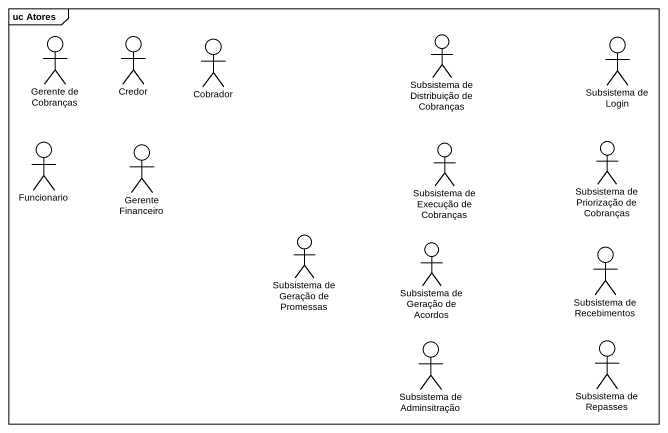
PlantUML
@startuml
mainframe uc Atores
actor "Gerente de Cobranças" as Gerente_de_Cobranças
actor Credor
actor Cobrador
actor "Subsistema de Distribuição de Cobranças" as Subsistema_de_Distribuição
actor "Subsistema de Login" as Subsistema_de_Login
actor Funcionario
actor "Gerente Financeiro" as Gerente_Financeiro
actor "Subsistema de Execução de Cobranças" as Subsistema_de_Execução_de
actor "Subsistema de Priorização de Cobranças" as Subsistema_de_Priorização
actor "Subsistema de Geração de Promessas" as Subsistema_de_Geração_de
actor "Subsistema de Geração de Acordos" as Subsistema_de_Geração_de_2
actor "Subsistema de Recebimentos" as Subsistema_de_Recebimentos
actor "Subsistema de Adminsitração" as Subsistema_de_Adminsitração
actor "Subsistema de Repasses" as Subsistema_de_Repasses
@enduml
